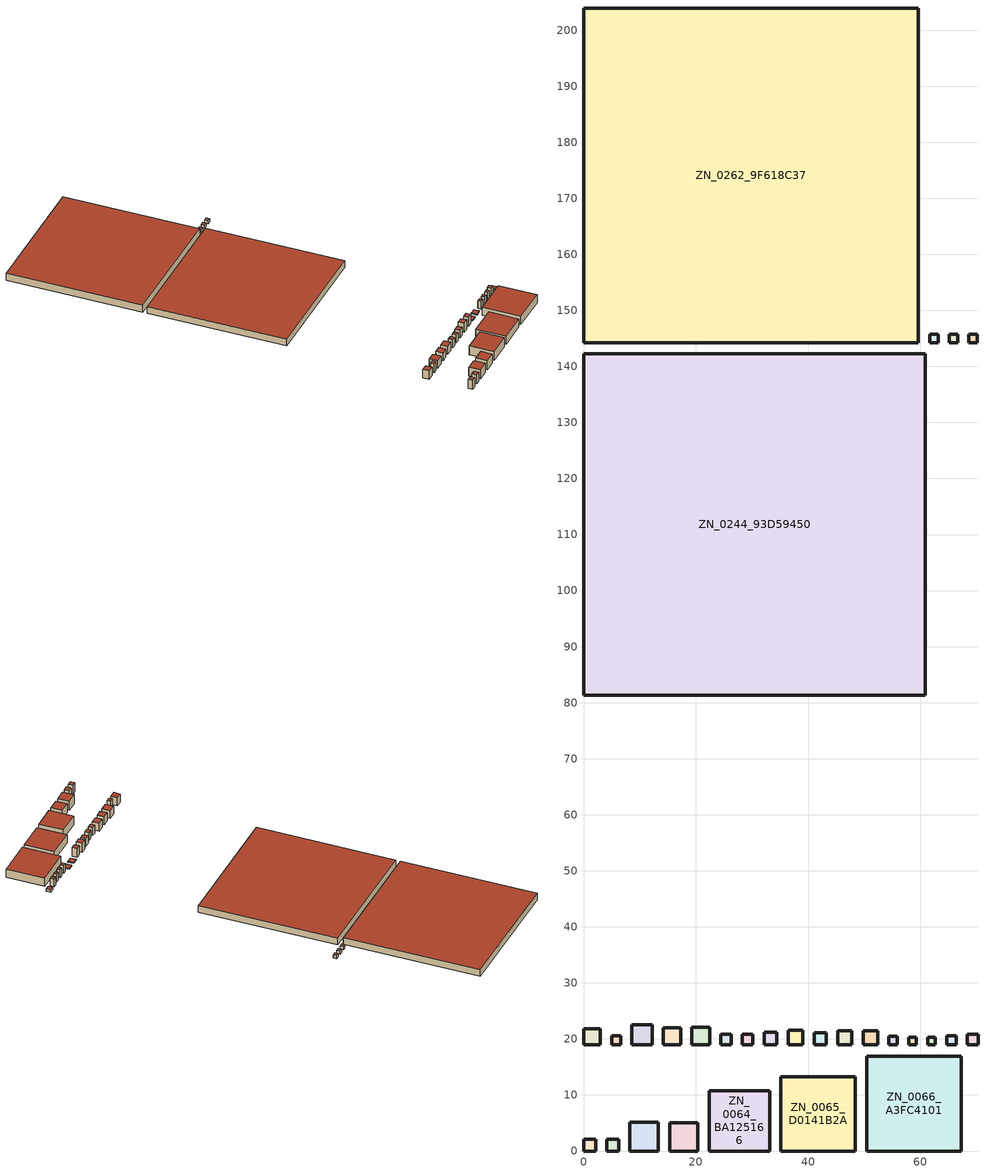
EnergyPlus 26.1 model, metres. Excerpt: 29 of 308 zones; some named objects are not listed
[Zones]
ZN_0031_FAD1FC41
 floor ground (Default_Floor_Construction): 0,2.09 2.09,2.09 2.09,0 0,0 z26.6
 wall outside (Default_Wall_Construction): 2.09,2.09 0,2.09 0,0 2.09,0 2.09,2.09 z26.6:30.92
 roof outside (Default_Roof_Construction): 0,0 2.09,0 2.09,2.09 0,2.09 z30.92
ZN_0032_6F561391
 floor ground (Default_Floor_Construction): 4.09,2.09 6.19,2.09 6.19,0 4.09,0 z26.6
 wall outside (Default_Wall_Construction): 6.19,2.09 4.09,2.09 4.09,0 6.19,0 6.19,2.09 z26.6:30.92
 roof outside (Default_Roof_Construction): 4.09,0 6.19,0 6.19,2.09 4.09,2.09 z30.92
ZN_0062_4AA5C31E
 floor ground (Default_Floor_Construction): 8.19,5.1 13.28,5.1 13.28,0 8.19,0 z26.6
 wall outside (Default_Wall_Construction): 13.28,5.1 8.19,5.1 8.19,0 13.28,0 13.28,5.1 z26.6:30.92
 roof outside (Default_Roof_Construction): 8.19,0 13.28,0 13.28,5.1 8.19,5.1 z30.92
ZN_0063_CA0FA094
 floor ground (Default_Floor_Construction): 15.28,5.06 20.34,5.06 20.34,0 15.28,0 z26.6
 wall outside (Default_Wall_Construction): 20.34,5.06 15.28,5.06 15.28,0 20.34,0 20.34,5.06 z26.6:30.92
 roof outside (Default_Roof_Construction): 15.28,0 20.34,0 20.34,5.06 15.28,5.06 z30.92
ZN_0064_BA125166
 floor ground (Default_Floor_Construction): 22.34,10.8 33.14,10.8 33.14,0 22.34,0 z26.6
 wall outside (Default_Wall_Construction): 33.14,10.8 22.34,10.8 22.34,0 33.14,0 33.14,10.8 z26.6:30.92
 roof outside (Default_Roof_Construction): 22.34,0 33.14,0 33.14,10.8 22.34,10.8 z30.92
ZN_0065_D0141B2A
 floor ground (Default_Floor_Construction): 35.14,13.29 48.43,13.29 48.43,0 35.14,0 z26.6
 wall outside (Default_Wall_Construction): 48.43,13.29 35.14,13.29 35.14,0 48.43,0 48.43,13.29 z26.6:30.47
 roof outside (Default_Roof_Construction): 35.14,0 48.43,0 48.43,13.29 35.14,13.29 z30.47
ZN_0066_A3FC4101
 floor ground (Default_Floor_Construction): 50.43,16.92 67.35,16.92 67.35,0 50.43,0 z26.6
 wall outside (Default_Wall_Construction): 67.35,16.92 50.43,16.92 50.43,0 67.35,0 67.35,16.92 z26.6:30.47
 roof outside (Default_Roof_Construction): 50.43,0 67.35,0 67.35,16.92 50.43,16.92 z30.47
ZN_0170_C9DB072C
 floor ground (Default_Floor_Construction): 0,21.85 2.94,21.85 2.94,18.92 0,18.92 z26.6
 wall outside (Default_Wall_Construction): 2.94,21.85 0,21.85 0,18.92 2.94,18.92 2.94,21.85 z26.6:30.6
 roof outside (Default_Roof_Construction): 0,18.92 2.94,18.92 2.94,21.85 0,21.85 z30.6
ZN_0171_E8494D29
 floor ground (Default_Floor_Construction): 4.94,20.52 6.54,20.52 6.54,18.92 4.94,18.92 z26.6
 wall outside (Default_Wall_Construction): 6.54,20.52 4.94,20.52 4.94,18.92 6.54,18.92 6.54,20.52 z26.6:30.92
 roof outside (Default_Roof_Construction): 4.94,18.92 6.54,18.92 6.54,20.52 4.94,20.52 z30.92
ZN_0172_9C59F56C
 floor ground (Default_Floor_Construction): 8.54,22.56 12.18,22.56 12.18,18.92 8.54,18.92 z26.6
 wall outside (Default_Wall_Construction): 12.18,22.56 8.54,22.56 8.54,18.92 12.18,18.92 12.18,22.56 z26.6:30.2
 roof outside (Default_Roof_Construction): 8.54,18.92 12.18,18.92 12.18,22.56 8.54,22.56 z30.2
ZN_0183_BF0B66C8
 floor ground (Default_Floor_Construction): 14.18,22.02 17.29,22.02 17.29,18.92 14.18,18.92 z26.6
 wall outside (Default_Wall_Construction): 17.29,22.02 14.18,22.02 14.18,18.92 17.29,18.92 17.29,22.02 z26.6:30.4
 roof outside (Default_Roof_Construction): 14.18,18.92 17.29,18.92 17.29,22.02 14.18,22.02 z30.4
ZN_0184_3642C250
 floor ground (Default_Floor_Construction): 19.29,22.05 22.41,22.05 22.41,18.92 19.29,18.92 z26.6
 wall outside (Default_Wall_Construction): 22.41,22.05 19.29,22.05 19.29,18.92 22.41,18.92 22.41,22.05 z26.6:30.4
 roof outside (Default_Roof_Construction): 19.29,18.92 22.41,18.92 22.41,22.05 19.29,22.05 z30.4
ZN_0185_0BD5E290
 floor ground (Default_Floor_Construction): 24.41,20.8 26.29,20.8 26.29,18.92 24.41,18.92 z26.6
 wall outside (Default_Wall_Construction): 26.29,20.8 24.41,20.8 24.41,18.92 26.29,18.92 26.29,20.8 z26.6:30.4
 roof outside (Default_Roof_Construction): 24.41,18.92 26.29,18.92 26.29,20.8 24.41,20.8 z30.4
ZN_0186_579ADA50
 floor ground (Default_Floor_Construction): 28.29,20.8 30.17,20.8 30.17,18.92 28.29,18.92 z26.6
 wall outside (Default_Wall_Construction): 30.17,20.8 28.29,20.8 28.29,18.92 30.17,18.92 30.17,20.8 z26.6:30.4
 roof outside (Default_Roof_Construction): 28.29,18.92 30.17,18.92 30.17,20.8 28.29,20.8 z30.4
ZN_0187_E6499E54
 floor ground (Default_Floor_Construction): 32.17,21.18 34.43,21.18 34.43,18.92 32.17,18.92 z26.6
 wall outside (Default_Wall_Construction): 34.43,21.18 32.17,21.18 32.17,18.92 34.43,18.92 34.43,21.18 z26.6:30.2
 roof outside (Default_Roof_Construction): 32.17,18.92 34.43,18.92 34.43,21.18 32.17,21.18 z30.2
ZN_0190_F13DB0DC
 floor ground (Default_Floor_Construction): 36.43,21.58 39.09,21.58 39.09,18.92 36.43,18.92 z26.6
 wall outside (Default_Wall_Construction): 39.09,21.58 36.43,21.58 36.43,18.92 39.09,18.92 39.09,21.58 z26.6:30.92
 roof outside (Default_Roof_Construction): 36.43,18.92 39.09,18.92 39.09,21.58 36.43,21.58 z30.92
ZN_0191_C6A405EC
 floor ground (Default_Floor_Construction): 41.09,21.1 43.27,21.1 43.27,18.92 41.09,18.92 z26.6
 wall outside (Default_Wall_Construction): 43.27,21.1 41.09,21.1 41.09,18.92 43.27,18.92 43.27,21.1 z26.6:30.92
 roof outside (Default_Roof_Construction): 41.09,18.92 43.27,18.92 43.27,21.1 41.09,21.1 z30.92
ZN_0200_B87919D7
 floor ground (Default_Floor_Construction): 45.27,21.48 47.84,21.48 47.84,18.92 45.27,18.92 z26.6
 wall outside (Default_Wall_Construction): 47.84,21.48 45.27,21.48 45.27,18.92 47.84,18.92 47.84,21.48 z26.6:26.98
 roof outside (Default_Roof_Construction): 45.27,18.92 47.84,18.92 47.84,21.48 45.27,21.48 z26.98
ZN_0201_B36F9DC3
 floor ground (Default_Floor_Construction): 49.84,21.48 52.4,21.48 52.4,18.92 49.84,18.92 z26.6
 wall outside (Default_Wall_Construction): 52.4,21.48 49.84,21.48 49.84,18.92 52.4,18.92 52.4,21.48 z26.6:26.98
 roof outside (Default_Roof_Construction): 49.84,18.92 52.4,18.92 52.4,21.48 49.84,21.48 z26.98
ZN_0215_445984BD
 floor ground (Default_Floor_Construction): 54.4,20.44 55.92,20.44 55.92,18.92 54.4,18.92 z26.6
 wall outside (Default_Wall_Construction): 55.92,20.44 54.4,20.44 54.4,18.92 55.92,18.92 55.92,20.44 z26.6:30.4
 roof outside (Default_Roof_Construction): 54.4,18.92 55.92,18.92 55.92,20.44 54.4,20.44 z30.4
ZN_0216_D22EAFF9
 floor ground (Default_Floor_Construction): 57.92,20.33 59.34,20.33 59.34,18.92 57.92,18.92 z26.6
 wall outside (Default_Wall_Construction): 59.34,20.33 57.92,20.33 57.92,18.92 59.34,18.92 59.34,20.33 z26.6:30.4
 roof outside (Default_Roof_Construction): 57.92,18.92 59.34,18.92 59.34,20.33 57.92,20.33 z30.4
ZN_0217_1D656F09
 floor ground (Default_Floor_Construction): 61.34,20.32 62.74,20.32 62.74,18.92 61.34,18.92 z26.6
 wall outside (Default_Wall_Construction): 62.74,20.32 61.34,20.32 61.34,18.92 62.74,18.92 62.74,20.32 z26.6:30.4
 roof outside (Default_Roof_Construction): 61.34,18.92 62.74,18.92 62.74,20.32 61.34,20.32 z30.4
ZN_0218_0708C50B
 floor ground (Default_Floor_Construction): 64.74,20.58 66.4,20.58 66.4,18.92 64.74,18.92 z26.6
 wall outside (Default_Wall_Construction): 66.4,20.58 64.74,20.58 64.74,18.92 66.4,18.92 66.4,20.58 z26.6:30.4
 roof outside (Default_Roof_Construction): 64.74,18.92 66.4,18.92 66.4,20.58 64.74,20.58 z30.4
ZN_0226_ADE89E53
 floor ground (Default_Floor_Construction): 68.4,20.86 70.34,20.86 70.34,18.92 68.4,18.92 z26.6
 wall outside (Default_Wall_Construction): 70.34,20.86 68.4,20.86 68.4,18.92 70.34,18.92 70.34,20.86 z26.6:27.65
 roof outside (Default_Roof_Construction): 68.4,18.92 70.34,18.92 70.34,20.86 68.4,20.86 z27.65
ZN_0244_93D59450
 floor ground (Default_Floor_Construction): 0,142.25 60.93,142.25 60.93,81.32 0,81.32 z26.6
 wall outside (Default_Wall_Construction): 60.93,142.25 0,142.25 0,81.32 60.93,81.32 60.93,142.25 z26.6:29.8
 roof outside (Default_Roof_Construction): 0,81.32 60.93,81.32 60.93,142.25 0,142.25 z29.8
ZN_0262_9F618C37
 floor ground (Default_Floor_Construction): 0,203.95 59.7,203.95 59.7,144.25 0,144.25 z26.6
 wall outside (Default_Wall_Construction): 59.7,203.95 0,203.95 0,144.25 59.7,144.25 59.7,203.95 z26.6:29.8
 roof outside (Default_Roof_Construction): 0,144.25 59.7,144.25 59.7,203.95 0,203.95 z29.8
ZN_0296_4A7BE659
 floor ground (Default_Floor_Construction): 61.7,145.75 63.2,145.75 63.2,144.25 61.7,144.25 z26.6
 wall outside (Default_Wall_Construction): 63.2,145.75 61.7,145.75 61.7,144.25 63.2,144.25 63.2,145.75 z26.6:28.17
 roof outside (Default_Roof_Construction): 61.7,144.25 63.2,144.25 63.2,145.75 61.7,145.75 z28.17
ZN_0297_D9E6F5EB
 floor ground (Default_Floor_Construction): 65.2,145.75 66.7,145.75 66.7,144.25 65.2,144.25 z26.6
 wall outside (Default_Wall_Construction): 66.7,145.75 65.2,145.75 65.2,144.25 66.7,144.25 66.7,145.75 z26.6:28.17
 roof outside (Default_Roof_Construction): 65.2,144.25 66.7,144.25 66.7,145.75 65.2,145.75 z28.17
ZN_0298_ACFB5BB6
 floor ground (Default_Floor_Construction): 68.7,145.75 70.2,145.75 70.2,144.25 68.7,144.25 z26.6
 wall outside (Default_Wall_Construction): 70.2,145.75 68.7,145.75 68.7,144.25 70.2,144.25 70.2,145.75 z26.6:28.17
 roof outside (Default_Roof_Construction): 68.7,144.25 70.2,144.25 70.2,145.75 68.7,145.75 z28.17
[Building]
GreenFlow_MVP_Building: 0, City, 0.04, 0.4, FullExterior
[SizingPeriod:DesignDay]
GreenFlow_Hanoi_Summer_Design_Day: 7, 21, SummerDesignDay, 35, 8, , , Wetbulb, 26, , , , , 101325, 3, 180, No, No, No, ASHRAEClearSky, , , , , 1
GreenFlow_Hanoi_Winter_Design_Day: 1, 21, WinterDesignDay, 12, 5, , , Wetbulb, 8, , , , , 101325, 3, 0, No, No, No, ASHRAEClearSky, , , , , 0.8
[Site:Location]
Hanoi.City: 21.03, 105.85, 7, 10
[Site:GroundTemperature:BuildingSurface]
18, 18, 20, 23, 26, 28, 29, 29, 27, 25, 22, 19
[Material]
Default_Material_Mass: MediumRough, 0.2, 1, 1000, 1000
[Material:NoMass]
Default_Insulation: MediumRough, 2
[Construction]
Default_Wall_Construction; Default_Roof_Construction: Default_Material_Mass, Default_Insulation
Default_Floor_Construction: Default_Material_Mass
[Zone]
ZN_0031_FAD1FC41: 0, 0, 0, 26.6, 1, 1, 4.32, 18.9336, 4.38278, , , Yes
ZN_0032_6F561391: 0, 4.09351, 0, 26.6, 1, 1, 4.32, 18.9336, 4.38278, , , Yes
ZN_0062_4AA5C31E: 0, 8.18702, 0, 26.6, 1, 1, 4.32, 112.198, 25.9718, , , Yes
ZN_0063_CA0FA094: 0, 15.2833, 0, 26.6, 1, 1, 4.32, 110.589, 25.5993, , , Yes
ZN_0064_BA125166: 0, 22.3428, 0, 26.6, 1, 1, 4.32, 503.428, 116.534, , , Yes
ZN_0065_D0141B2A: 0, 35.138, 0, 26.6, 1, 1, 3.871, 683.847, 176.659, , , Yes
ZN_0066_A3FC4101: 0, 50.4293, 0, 26.6, 1, 1, 3.8693, 1107.48, 286.223, , , Yes
ZN_0170_C9DB072C: 0, 0, 18.9181, 26.6, 1, 1, 4, 34.4728, 8.61819, , , Yes
ZN_0171_E8494D29: 0, 4.93568, 18.9181, 26.6, 1, 1, 4.32, 11.1235, 2.57489, , , Yes
ZN_0172_9C59F56C: 0, 8.54032, 18.9181, 26.6, 1, 1, 3.6, 47.7393, 13.2609, , , Yes
ZN_0183_BF0B66C8: 0, 14.1819, 18.9181, 26.6, 1, 1, 3.8, 36.6108, 9.63442, , , Yes
ZN_0184_3642C250: 0, 19.2858, 18.9181, 26.6, 1, 1, 3.8, 37.1686, 9.7812, , , Yes
ZN_0185_0BD5E290: 0, 24.4133, 18.9181, 26.6, 1, 1, 3.8, 13.4113, 3.52929, , , Yes
ZN_0186_579ADA50: 0, 28.2919, 18.9181, 26.6, 1, 1, 3.8, 13.4113, 3.52929, , , Yes
ZN_0187_E6499E54: 0, 32.1706, 18.9181, 26.6, 1, 1, 3.6, 18.355, 5.09862, , , Yes
ZN_0190_F13DB0DC: 0, 36.4286, 18.9181, 26.6, 1, 1, 4.32, 30.6921, 7.10465, , , Yes
ZN_0191_C6A405EC: 0, 41.0941, 18.9181, 26.6, 1, 1, 4.32, 20.5207, 4.75016, , , Yes
ZN_0200_B87919D7: 0, 45.2735, 18.9181, 26.6, 1, 1, 0.3804, 2.49733, 6.565, , , Yes
ZN_0201_B36F9DC3: 0, 49.8358, 18.9181, 26.6, 1, 1, 0.38, 2.49436, 6.5641, , , Yes
ZN_0215_445984BD: 0, 54.3978, 18.9181, 26.6, 1, 1, 3.8, 8.8128, 2.31916, , , Yes
ZN_0216_D22EAFF9: 0, 57.9207, 18.9181, 26.6, 1, 1, 3.8, 7.61753, 2.00461, , , Yes
ZN_0217_1D656F09: 0, 61.3365, 18.9181, 26.6, 1, 1, 3.8, 7.43371, 1.95624, , , Yes
ZN_0218_0708C50B: 0, 64.7352, 18.9181, 26.6, 1, 1, 3.8, 10.4902, 2.76058, , , Yes
ZN_0226_ADE89E53: 0, 68.3967, 18.9181, 26.6, 1, 1, 1.0536, 3.97228, 3.7702, , , Yes
ZN_0244_93D59450: 0, 0, 81.3233, 26.6, 1, 1, 3.2, 11878.8, 3712.13, , , Yes
ZN_0262_9F618C37: 0, 0, 144.251, 26.6, 1, 1, 3.2, 11405, 3564.05, , , Yes
ZN_0296_4A7BE659: 0, 61.6997, 144.251, 26.6, 1, 1, 1.5707, 3.53408, 2.25, , , Yes
ZN_0297_D9E6F5EB: 0, 65.1997, 144.251, 26.6, 1, 1, 1.5707, 3.53408, 2.25, , , Yes
ZN_0298_ACFB5BB6: 0, 68.6997, 144.251, 26.6, 1, 1, 1.5707, 3.53408, 2.25, , , Yes
[People]
ZN_0031_FAD1FC41_People: ZN_0031_FAD1FC41, GreenFlow_Occupancy_Schedule, People, 0.2191, , , 0.3, , Activity_Level_Default
ZN_0032_6F561391_People: ZN_0032_6F561391, GreenFlow_Occupancy_Schedule, People, 0.2191, , , 0.3, , Activity_Level_Default
ZN_0062_4AA5C31E_People: ZN_0062_4AA5C31E, GreenFlow_Occupancy_Schedule, People, 1.0389, , , 0.3, , Activity_Level_Default
ZN_0063_CA0FA094_People: ZN_0063_CA0FA094, GreenFlow_Occupancy_Schedule, People, 1.024, , , 0.3, , Activity_Level_Default
ZN_0064_BA125166_People: ZN_0064_BA125166, GreenFlow_Occupancy_Schedule, People, 11.6534, , , 0.3, , Activity_Level_Default
ZN_0065_D0141B2A_People: ZN_0065_D0141B2A, GreenFlow_Occupancy_Schedule, People, 17.6659, , , 0.3, , Activity_Level_Default
ZN_0066_A3FC4101_People: ZN_0066_A3FC4101, GreenFlow_Occupancy_Schedule, People, 28.6223, , , 0.3, , Activity_Level_Default
ZN_0170_C9DB072C_People: ZN_0170_C9DB072C, GreenFlow_Occupancy_Schedule, People, 1.7236, , , 0.3, , Activity_Level_Default
ZN_0171_E8494D29_People: ZN_0171_E8494D29, GreenFlow_Occupancy_Schedule, People, 0.1287, , , 0.3, , Activity_Level_Default
ZN_0172_9C59F56C_People: ZN_0172_9C59F56C, GreenFlow_Occupancy_Schedule, People, 5.3044, , , 0.3, , Activity_Level_Default
ZN_0183_BF0B66C8_People: ZN_0183_BF0B66C8, GreenFlow_Occupancy_Schedule, People, 0.3211, , , 0.3, , Activity_Level_Default
ZN_0184_3642C250_People: ZN_0184_3642C250, GreenFlow_Occupancy_Schedule, People, 0.326, , , 0.3, , Activity_Level_Default
ZN_0185_0BD5E290_People: ZN_0185_0BD5E290, GreenFlow_Occupancy_Schedule, People, 0.1765, , , 0.3, , Activity_Level_Default
ZN_0186_579ADA50_People: ZN_0186_579ADA50, GreenFlow_Occupancy_Schedule, People, 0.1765, , , 0.3, , Activity_Level_Default
ZN_0187_E6499E54_People: ZN_0187_E6499E54, GreenFlow_Occupancy_Schedule, People, 0.2549, , , 0.3, , Activity_Level_Default
ZN_0190_F13DB0DC_People: ZN_0190_F13DB0DC, GreenFlow_Occupancy_Schedule, People, 0.3552, , , 0.3, , Activity_Level_Default
ZN_0191_C6A405EC_People: ZN_0191_C6A405EC, GreenFlow_Occupancy_Schedule, People, 0.2375, , , 0.3, , Activity_Level_Default
ZN_0200_B87919D7_People: ZN_0200_B87919D7, GreenFlow_Occupancy_Schedule, People, 0.2188, , , 0.3, , Activity_Level_Default
ZN_0201_B36F9DC3_People: ZN_0201_B36F9DC3, GreenFlow_Occupancy_Schedule, People, 0.2188, , , 0.3, , Activity_Level_Default
ZN_0215_445984BD_People: ZN_0215_445984BD, GreenFlow_Occupancy_Schedule, People, 0.0773, , , 0.3, , Activity_Level_Default
ZN_0216_D22EAFF9_People: ZN_0216_D22EAFF9, GreenFlow_Occupancy_Schedule, People, 0.0668, , , 0.3, , Activity_Level_Default
ZN_0217_1D656F09_People: ZN_0217_1D656F09, GreenFlow_Occupancy_Schedule, People, 0.0652, , , 0.3, , Activity_Level_Default
ZN_0218_0708C50B_People: ZN_0218_0708C50B, GreenFlow_Occupancy_Schedule, People, 0.092, , , 0.3, , Activity_Level_Default
ZN_0226_ADE89E53_People: ZN_0226_ADE89E53, GreenFlow_Occupancy_Schedule, People, 0.1257, , , 0.3, , Activity_Level_Default
ZN_0244_93D59450_People: ZN_0244_93D59450, GreenFlow_Occupancy_Schedule, People, 123.738, , , 0.3, , Activity_Level_Default
ZN_0262_9F618C37_People: ZN_0262_9F618C37, GreenFlow_Occupancy_Schedule, People, 118.802, , , 0.3, , Activity_Level_Default
ZN_0296_4A7BE659_People: ZN_0296_4A7BE659, GreenFlow_Occupancy_Schedule, People, 0.15, , , 0.3, , Activity_Level_Default
ZN_0297_D9E6F5EB_People: ZN_0297_D9E6F5EB, GreenFlow_Occupancy_Schedule, People, 0.15, , , 0.3, , Activity_Level_Default
ZN_0298_ACFB5BB6_People: ZN_0298_ACFB5BB6, GreenFlow_Occupancy_Schedule, People, 0.15, , , 0.3, , Activity_Level_Default
[Lights]
ZN_0031_FAD1FC41_Lights: ZN_0031_FAD1FC41, GreenFlow_Lights_Schedule, Watts/Area, , 6, , 0, 0.4, 0.2
ZN_0032_6F561391_Lights: ZN_0032_6F561391, GreenFlow_Lights_Schedule, Watts/Area, , 6, , 0, 0.4, 0.2
ZN_0062_4AA5C31E_Lights: ZN_0062_4AA5C31E, GreenFlow_Lights_Schedule, Watts/Area, , 6, , 0, 0.4, 0.2
ZN_0063_CA0FA094_Lights: ZN_0063_CA0FA094, GreenFlow_Lights_Schedule, Watts/Area, , 6, , 0, 0.4, 0.2
ZN_0064_BA125166_Lights: ZN_0064_BA125166, GreenFlow_Lights_Schedule, Watts/Area, , 10, , 0, 0.4, 0.2
ZN_0065_D0141B2A_Lights: ZN_0065_D0141B2A, GreenFlow_Lights_Schedule, Watts/Area, , 10, , 0, 0.4, 0.2
ZN_0066_A3FC4101_Lights: ZN_0066_A3FC4101, GreenFlow_Lights_Schedule, Watts/Area, , 10, , 0, 0.4, 0.2
ZN_0170_C9DB072C_Lights: ZN_0170_C9DB072C, GreenFlow_Lights_Schedule, Watts/Area, , 10, , 0, 0.4, 0.2
ZN_0171_E8494D29_Lights: ZN_0171_E8494D29, GreenFlow_Lights_Schedule, Watts/Area, , 6, , 0, 0.4, 0.2
ZN_0172_9C59F56C_Lights: ZN_0172_9C59F56C, GreenFlow_Lights_Schedule, Watts/Area, , 12, , 0, 0.4, 0.2
ZN_0183_BF0B66C8_Lights: ZN_0183_BF0B66C8, GreenFlow_Lights_Schedule, Watts/Area, , 5, , 0, 0.4, 0.2
ZN_0184_3642C250_Lights: ZN_0184_3642C250, GreenFlow_Lights_Schedule, Watts/Area, , 5, , 0, 0.4, 0.2
ZN_0185_0BD5E290_Lights: ZN_0185_0BD5E290, GreenFlow_Lights_Schedule, Watts/Area, , 6, , 0, 0.4, 0.2
ZN_0186_579ADA50_Lights: ZN_0186_579ADA50, GreenFlow_Lights_Schedule, Watts/Area, , 6, , 0, 0.4, 0.2
ZN_0187_E6499E54_Lights: ZN_0187_E6499E54, GreenFlow_Lights_Schedule, Watts/Area, , 6, , 0, 0.4, 0.2
ZN_0190_F13DB0DC_Lights: ZN_0190_F13DB0DC, GreenFlow_Lights_Schedule, Watts/Area, , 6, , 0, 0.4, 0.2
ZN_0191_C6A405EC_Lights: ZN_0191_C6A405EC, GreenFlow_Lights_Schedule, Watts/Area, , 6, , 0, 0.4, 0.2
ZN_0200_B87919D7_Lights: ZN_0200_B87919D7, GreenFlow_Lights_Schedule, Watts/Area, , 5, , 0, 0.4, 0.2
ZN_0201_B36F9DC3_Lights: ZN_0201_B36F9DC3, GreenFlow_Lights_Schedule, Watts/Area, , 5, , 0, 0.4, 0.2
ZN_0215_445984BD_Lights: ZN_0215_445984BD, GreenFlow_Lights_Schedule, Watts/Area, , 5, , 0, 0.4, 0.2
ZN_0216_D22EAFF9_Lights: ZN_0216_D22EAFF9, GreenFlow_Lights_Schedule, Watts/Area, , 5, , 0, 0.4, 0.2
ZN_0217_1D656F09_Lights: ZN_0217_1D656F09, GreenFlow_Lights_Schedule, Watts/Area, , 5, , 0, 0.4, 0.2
ZN_0218_0708C50B_Lights: ZN_0218_0708C50B, GreenFlow_Lights_Schedule, Watts/Area, , 5, , 0, 0.4, 0.2
ZN_0226_ADE89E53_Lights: ZN_0226_ADE89E53, GreenFlow_Lights_Schedule, Watts/Area, , 5, , 0, 0.4, 0.2
ZN_0244_93D59450_Lights: ZN_0244_93D59450, GreenFlow_Lights_Schedule, Watts/Area, , 4, , 0, 0.4, 0.2
ZN_0262_9F618C37_Lights: ZN_0262_9F618C37, GreenFlow_Lights_Schedule, Watts/Area, , 4, , 0, 0.4, 0.2
ZN_0296_4A7BE659_Lights: ZN_0296_4A7BE659, GreenFlow_Lights_Schedule, Watts/Area, , 8, , 0, 0.4, 0.2
ZN_0297_D9E6F5EB_Lights: ZN_0297_D9E6F5EB, GreenFlow_Lights_Schedule, Watts/Area, , 8, , 0, 0.4, 0.2
ZN_0298_ACFB5BB6_Lights: ZN_0298_ACFB5BB6, GreenFlow_Lights_Schedule, Watts/Area, , 8, , 0, 0.4, 0.2
[ElectricEquipment]
ZN_0031_FAD1FC41_Equipment: ZN_0031_FAD1FC41, GreenFlow_Equipment_Schedule, Watts/Area, , 3, , 0, 0.5, 0
ZN_0032_6F561391_Equipment: ZN_0032_6F561391, GreenFlow_Equipment_Schedule, Watts/Area, , 3, , 0, 0.5, 0
ZN_0062_4AA5C31E_Equipment: ZN_0062_4AA5C31E, GreenFlow_Equipment_Schedule, Watts/Area, , 2, , 0, 0.5, 0
ZN_0063_CA0FA094_Equipment: ZN_0063_CA0FA094, GreenFlow_Equipment_Schedule, Watts/Area, , 2, , 0, 0.5, 0
ZN_0064_BA125166_Equipment: ZN_0064_BA125166, GreenFlow_Equipment_Schedule, Watts/Area, , 12, , 0, 0.5, 0
ZN_0065_D0141B2A_Equipment: ZN_0065_D0141B2A, GreenFlow_Equipment_Schedule, Watts/Area, , 12, , 0, 0.5, 0
ZN_0066_A3FC4101_Equipment: ZN_0066_A3FC4101, GreenFlow_Equipment_Schedule, Watts/Area, , 12, , 0, 0.5, 0
ZN_0170_C9DB072C_Equipment: ZN_0170_C9DB072C, GreenFlow_Equipment_Schedule, Watts/Area, , 15, , 0, 0.5, 0
ZN_0171_E8494D29_Equipment: ZN_0171_E8494D29, GreenFlow_Equipment_Schedule, Watts/Area, , 3, , 0, 0.5, 0
ZN_0172_9C59F56C_Equipment: ZN_0172_9C59F56C, GreenFlow_Equipment_Schedule, Watts/Area, , 10, , 0, 0.5, 0
ZN_0183_BF0B66C8_Equipment: ZN_0183_BF0B66C8, GreenFlow_Equipment_Schedule, Watts/Area, , 20, , 0, 0.5, 0
ZN_0184_3642C250_Equipment: ZN_0184_3642C250, GreenFlow_Equipment_Schedule, Watts/Area, , 20, , 0, 0.5, 0
ZN_0185_0BD5E290_Equipment: ZN_0185_0BD5E290, GreenFlow_Equipment_Schedule, Watts/Area, , 3, , 0, 0.5, 0
ZN_0186_579ADA50_Equipment: ZN_0186_579ADA50, GreenFlow_Equipment_Schedule, Watts/Area, , 3, , 0, 0.5, 0
ZN_0187_E6499E54_Equipment: ZN_0187_E6499E54, GreenFlow_Equipment_Schedule, Watts/Area, , 3, , 0, 0.5, 0
ZN_0190_F13DB0DC_Equipment: ZN_0190_F13DB0DC, GreenFlow_Equipment_Schedule, Watts/Area, , 3, , 0, 0.5, 0
ZN_0191_C6A405EC_Equipment: ZN_0191_C6A405EC, GreenFlow_Equipment_Schedule, Watts/Area, , 3, , 0, 0.5, 0
ZN_0200_B87919D7_Equipment: ZN_0200_B87919D7, GreenFlow_Equipment_Schedule, Watts/Area, , 20, , 0, 0.5, 0
ZN_0201_B36F9DC3_Equipment: ZN_0201_B36F9DC3, GreenFlow_Equipment_Schedule, Watts/Area, , 20, , 0, 0.5, 0
ZN_0215_445984BD_Equipment: ZN_0215_445984BD, GreenFlow_Equipment_Schedule, Watts/Area, , 20, , 0, 0.5, 0
ZN_0216_D22EAFF9_Equipment: ZN_0216_D22EAFF9, GreenFlow_Equipment_Schedule, Watts/Area, , 20, , 0, 0.5, 0
ZN_0217_1D656F09_Equipment: ZN_0217_1D656F09, GreenFlow_Equipment_Schedule, Watts/Area, , 20, , 0, 0.5, 0
ZN_0218_0708C50B_Equipment: ZN_0218_0708C50B, GreenFlow_Equipment_Schedule, Watts/Area, , 20, , 0, 0.5, 0
ZN_0226_ADE89E53_Equipment: ZN_0226_ADE89E53, GreenFlow_Equipment_Schedule, Watts/Area, , 20, , 0, 0.5, 0
ZN_0244_93D59450_Equipment: ZN_0244_93D59450, GreenFlow_Equipment_Schedule, Watts/Area, , 2, , 0, 0.5, 0
ZN_0262_9F618C37_Equipment: ZN_0262_9F618C37, GreenFlow_Equipment_Schedule, Watts/Area, , 2, , 0, 0.5, 0
ZN_0296_4A7BE659_Equipment: ZN_0296_4A7BE659, GreenFlow_Equipment_Schedule, Watts/Area, , 8, , 0, 0.5, 0
ZN_0297_D9E6F5EB_Equipment: ZN_0297_D9E6F5EB, GreenFlow_Equipment_Schedule, Watts/Area, , 8, , 0, 0.5, 0
ZN_0298_ACFB5BB6_Equipment: ZN_0298_ACFB5BB6, GreenFlow_Equipment_Schedule, Watts/Area, , 8, , 0, 0.5, 0
[DesignSpecification:OutdoorAir]
ZN_0031_FAD1FC41_OutdoorAir; ZN_0032_6F561391_OutdoorAir; ZN_0062_4AA5C31E_OutdoorAir; ZN_0063_CA0FA094_OutdoorAir; ZN_0064_BA125166_OutdoorAir; ZN_0065_D0141B2A_OutdoorAir; ZN_0066_A3FC4101_OutdoorAir; ZN_0170_C9DB072C_OutdoorAir; ZN_0171_E8494D29_OutdoorAir; ZN_0172_9C59F56C_OutdoorAir; ZN_0183_BF0B66C8_OutdoorAir; ZN_0184_3642C250_OutdoorAir; ZN_0185_0BD5E290_OutdoorAir; ZN_0186_579ADA50_OutdoorAir; ZN_0187_E6499E54_OutdoorAir; ZN_0190_F13DB0DC_OutdoorAir; ZN_0191_C6A405EC_OutdoorAir; ZN_0200_B87919D7_OutdoorAir; ZN_0201_B36F9DC3_OutdoorAir; ZN_0215_445984BD_OutdoorAir; ZN_0216_D22EAFF9_OutdoorAir; ZN_0217_1D656F09_OutdoorAir; ZN_0218_0708C50B_OutdoorAir; ZN_0226_ADE89E53_OutdoorAir; ZN_0296_4A7BE659_OutdoorAir; ZN_0297_D9E6F5EB_OutdoorAir; ZN_0298_ACFB5BB6_OutdoorAir: Sum, 0.00944, 0.0003
ZN_0244_93D59450_OutdoorAir; ZN_0262_9F618C37_OutdoorAir: Sum, 0.002, 0.0001
[ZoneInfiltration:DesignFlowRate]
ZN_0031_FAD1FC41_Infiltration: ZN_0031_FAD1FC41, Always_On, AirChanges/Hour, , , , 0.3
ZN_0032_6F561391_Infiltration: ZN_0032_6F561391, Always_On, AirChanges/Hour, , , , 0.3
ZN_0062_4AA5C31E_Infiltration: ZN_0062_4AA5C31E, Always_On, AirChanges/Hour, , , , 0.3
ZN_0063_CA0FA094_Infiltration: ZN_0063_CA0FA094, Always_On, AirChanges/Hour, , , , 0.3
ZN_0064_BA125166_Infiltration: ZN_0064_BA125166, Always_On, AirChanges/Hour, , , , 0.3
ZN_0065_D0141B2A_Infiltration: ZN_0065_D0141B2A, Always_On, AirChanges/Hour, , , , 0.3
ZN_0066_A3FC4101_Infiltration: ZN_0066_A3FC4101, Always_On, AirChanges/Hour, , , , 0.3
ZN_0170_C9DB072C_Infiltration: ZN_0170_C9DB072C, Always_On, AirChanges/Hour, , , , 0.3
ZN_0171_E8494D29_Infiltration: ZN_0171_E8494D29, Always_On, AirChanges/Hour, , , , 0.3
ZN_0172_9C59F56C_Infiltration: ZN_0172_9C59F56C, Always_On, AirChanges/Hour, , , , 0.3
ZN_0183_BF0B66C8_Infiltration: ZN_0183_BF0B66C8, Always_On, AirChanges/Hour, , , , 0.3
ZN_0184_3642C250_Infiltration: ZN_0184_3642C250, Always_On, AirChanges/Hour, , , , 0.3
ZN_0185_0BD5E290_Infiltration: ZN_0185_0BD5E290, Always_On, AirChanges/Hour, , , , 0.3
ZN_0186_579ADA50_Infiltration: ZN_0186_579ADA50, Always_On, AirChanges/Hour, , , , 0.3
ZN_0187_E6499E54_Infiltration: ZN_0187_E6499E54, Always_On, AirChanges/Hour, , , , 0.3
ZN_0190_F13DB0DC_Infiltration: ZN_0190_F13DB0DC, Always_On, AirChanges/Hour, , , , 0.3
ZN_0191_C6A405EC_Infiltration: ZN_0191_C6A405EC, Always_On, AirChanges/Hour, , , , 0.3
ZN_0200_B87919D7_Infiltration: ZN_0200_B87919D7, Always_On, AirChanges/Hour, , , , 0.3
ZN_0201_B36F9DC3_Infiltration: ZN_0201_B36F9DC3, Always_On, AirChanges/Hour, , , , 0.3
ZN_0215_445984BD_Infiltration: ZN_0215_445984BD, Always_On, AirChanges/Hour, , , , 0.3
ZN_0216_D22EAFF9_Infiltration: ZN_0216_D22EAFF9, Always_On, AirChanges/Hour, , , , 0.3
ZN_0217_1D656F09_Infiltration: ZN_0217_1D656F09, Always_On, AirChanges/Hour, , , , 0.3
ZN_0218_0708C50B_Infiltration: ZN_0218_0708C50B, Always_On, AirChanges/Hour, , , , 0.3
ZN_0226_ADE89E53_Infiltration: ZN_0226_ADE89E53, Always_On, AirChanges/Hour, , , , 0.3
ZN_0244_93D59450_Infiltration: ZN_0244_93D59450, Always_On, AirChanges/Hour, , , , 0.3
ZN_0262_9F618C37_Infiltration: ZN_0262_9F618C37, Always_On, AirChanges/Hour, , , , 0.3
ZN_0296_4A7BE659_Infiltration: ZN_0296_4A7BE659, Always_On, AirChanges/Hour, , , , 0.3
ZN_0297_D9E6F5EB_Infiltration: ZN_0297_D9E6F5EB, Always_On, AirChanges/Hour, , , , 0.3
ZN_0298_ACFB5BB6_Infiltration: ZN_0298_ACFB5BB6, Always_On, AirChanges/Hour, , , , 0.3
[Sizing:Zone]
ZN_0031_FAD1FC41: SupplyAirTemperature, 12.8, , SupplyAirTemperature, 50, , 0.008, 0.008, ZN_0031_FAD1FC41_OutdoorAir, , , DesignDay, , , , , DesignDay
ZN_0032_6F561391: SupplyAirTemperature, 12.8, , SupplyAirTemperature, 50, , 0.008, 0.008, ZN_0032_6F561391_OutdoorAir, , , DesignDay, , , , , DesignDay
ZN_0062_4AA5C31E: SupplyAirTemperature, 12.8, , SupplyAirTemperature, 50, , 0.008, 0.008, ZN_0062_4AA5C31E_OutdoorAir, , , DesignDay, , , , , DesignDay
ZN_0063_CA0FA094: SupplyAirTemperature, 12.8, , SupplyAirTemperature, 50, , 0.008, 0.008, ZN_0063_CA0FA094_OutdoorAir, , , DesignDay, , , , , DesignDay
ZN_0064_BA125166: SupplyAirTemperature, 12.8, , SupplyAirTemperature, 50, , 0.008, 0.008, ZN_0064_BA125166_OutdoorAir, , , DesignDay, , , , , DesignDay
ZN_0065_D0141B2A: SupplyAirTemperature, 12.8, , SupplyAirTemperature, 50, , 0.008, 0.008, ZN_0065_D0141B2A_OutdoorAir, , , DesignDay, , , , , DesignDay
ZN_0066_A3FC4101: SupplyAirTemperature, 12.8, , SupplyAirTemperature, 50, , 0.008, 0.008, ZN_0066_A3FC4101_OutdoorAir, , , DesignDay, , , , , DesignDay
ZN_0170_C9DB072C: SupplyAirTemperature, 12.8, , SupplyAirTemperature, 50, , 0.008, 0.008, ZN_0170_C9DB072C_OutdoorAir, , , DesignDay, , , , , DesignDay
ZN_0171_E8494D29: SupplyAirTemperature, 12.8, , SupplyAirTemperature, 50, , 0.008, 0.008, ZN_0171_E8494D29_OutdoorAir, , , DesignDay, , , , , DesignDay
ZN_0172_9C59F56C: SupplyAirTemperature, 12.8, , SupplyAirTemperature, 50, , 0.008, 0.008, ZN_0172_9C59F56C_OutdoorAir, , , DesignDay, , , , , DesignDay
ZN_0183_BF0B66C8: SupplyAirTemperature, 12.8, , SupplyAirTemperature, 50, , 0.008, 0.008, ZN_0183_BF0B66C8_OutdoorAir, , , DesignDay, , , , , DesignDay
ZN_0184_3642C250: SupplyAirTemperature, 12.8, , SupplyAirTemperature, 50, , 0.008, 0.008, ZN_0184_3642C250_OutdoorAir, , , DesignDay, , , , , DesignDay
ZN_0185_0BD5E290: SupplyAirTemperature, 12.8, , SupplyAirTemperature, 50, , 0.008, 0.008, ZN_0185_0BD5E290_OutdoorAir, , , DesignDay, , , , , DesignDay
ZN_0186_579ADA50: SupplyAirTemperature, 12.8, , SupplyAirTemperature, 50, , 0.008, 0.008, ZN_0186_579ADA50_OutdoorAir, , , DesignDay, , , , , DesignDay
ZN_0187_E6499E54: SupplyAirTemperature, 12.8, , SupplyAirTemperature, 50, , 0.008, 0.008, ZN_0187_E6499E54_OutdoorAir, , , DesignDay, , , , , DesignDay
ZN_0190_F13DB0DC: SupplyAirTemperature, 12.8, , SupplyAirTemperature, 50, , 0.008, 0.008, ZN_0190_F13DB0DC_OutdoorAir, , , DesignDay, , , , , DesignDay
ZN_0191_C6A405EC: SupplyAirTemperature, 12.8, , SupplyAirTemperature, 50, , 0.008, 0.008, ZN_0191_C6A405EC_OutdoorAir, , , DesignDay, , , , , DesignDay
ZN_0200_B87919D7: SupplyAirTemperature, 12.8, , SupplyAirTemperature, 50, , 0.008, 0.008, ZN_0200_B87919D7_OutdoorAir, , , DesignDay, , , , , DesignDay
ZN_0201_B36F9DC3: SupplyAirTemperature, 12.8, , SupplyAirTemperature, 50, , 0.008, 0.008, ZN_0201_B36F9DC3_OutdoorAir, , , DesignDay, , , , , DesignDay
ZN_0215_445984BD: SupplyAirTemperature, 12.8, , SupplyAirTemperature, 50, , 0.008, 0.008, ZN_0215_445984BD_OutdoorAir, , , DesignDay, , , , , DesignDay
ZN_0216_D22EAFF9: SupplyAirTemperature, 12.8, , SupplyAirTemperature, 50, , 0.008, 0.008, ZN_0216_D22EAFF9_OutdoorAir, , , DesignDay, , , , , DesignDay
ZN_0217_1D656F09: SupplyAirTemperature, 12.8, , SupplyAirTemperature, 50, , 0.008, 0.008, ZN_0217_1D656F09_OutdoorAir, , , DesignDay, , , , , DesignDay
ZN_0218_0708C50B: SupplyAirTemperature, 12.8, , SupplyAirTemperature, 50, , 0.008, 0.008, ZN_0218_0708C50B_OutdoorAir, , , DesignDay, , , , , DesignDay
ZN_0226_ADE89E53: SupplyAirTemperature, 12.8, , SupplyAirTemperature, 50, , 0.008, 0.008, ZN_0226_ADE89E53_OutdoorAir, , , DesignDay, , , , , DesignDay
ZN_0244_93D59450: SupplyAirTemperature, 12.8, , SupplyAirTemperature, 50, , 0.008, 0.008, ZN_0244_93D59450_OutdoorAir, , , DesignDay, , , , , DesignDay
ZN_0262_9F618C37: SupplyAirTemperature, 12.8, , SupplyAirTemperature, 50, , 0.008, 0.008, ZN_0262_9F618C37_OutdoorAir, , , DesignDay, , , , , DesignDay
ZN_0296_4A7BE659: SupplyAirTemperature, 12.8, , SupplyAirTemperature, 50, , 0.008, 0.008, ZN_0296_4A7BE659_OutdoorAir, , , DesignDay, , , , , DesignDay
ZN_0297_D9E6F5EB: SupplyAirTemperature, 12.8, , SupplyAirTemperature, 50, , 0.008, 0.008, ZN_0297_D9E6F5EB_OutdoorAir, , , DesignDay, , , , , DesignDay
ZN_0298_ACFB5BB6: SupplyAirTemperature, 12.8, , SupplyAirTemperature, 50, , 0.008, 0.008, ZN_0298_ACFB5BB6_OutdoorAir, , , DesignDay, , , , , DesignDay
[ThermostatSetpoint:DualSetpoint]
ZN_0031_FAD1FC41_DualSetpoint; ZN_0032_6F561391_DualSetpoint; ZN_0062_4AA5C31E_DualSetpoint; ZN_0063_CA0FA094_DualSetpoint; ZN_0064_BA125166_DualSetpoint; ZN_0065_D0141B2A_DualSetpoint; ZN_0066_A3FC4101_DualSetpoint; ZN_0170_C9DB072C_DualSetpoint; ZN_0171_E8494D29_DualSetpoint; ZN_0172_9C59F56C_DualSetpoint; ZN_0183_BF0B66C8_DualSetpoint; ZN_0184_3642C250_DualSetpoint; ZN_0185_0BD5E290_DualSetpoint; ZN_0186_579ADA50_DualSetpoint; ZN_0187_E6499E54_DualSetpoint; ZN_0190_F13DB0DC_DualSetpoint; ZN_0191_C6A405EC_DualSetpoint; ZN_0200_B87919D7_DualSetpoint; ZN_0201_B36F9DC3_DualSetpoint; ZN_0215_445984BD_DualSetpoint; ZN_0216_D22EAFF9_DualSetpoint; ZN_0217_1D656F09_DualSetpoint; ZN_0218_0708C50B_DualSetpoint; ZN_0226_ADE89E53_DualSetpoint; ZN_0244_93D59450_DualSetpoint; ZN_0262_9F618C37_DualSetpoint; ZN_0296_4A7BE659_DualSetpoint; ZN_0297_D9E6F5EB_DualSetpoint; ZN_0298_ACFB5BB6_DualSetpoint: GreenFlow_Heating_Setpoint_Schedule, GreenFlow_Cooling_Setpoint_Schedule_Baseline25
[ZoneControl:Thermostat]
ZN_0031_FAD1FC41_Thermostat: ZN_0031_FAD1FC41, DualSetpoint_Control_Type, ThermostatSetpoint:DualSetpoint, ZN_0031_FAD1FC41_DualSetpoint
ZN_0032_6F561391_Thermostat: ZN_0032_6F561391, DualSetpoint_Control_Type, ThermostatSetpoint:DualSetpoint, ZN_0032_6F561391_DualSetpoint
ZN_0062_4AA5C31E_Thermostat: ZN_0062_4AA5C31E, DualSetpoint_Control_Type, ThermostatSetpoint:DualSetpoint, ZN_0062_4AA5C31E_DualSetpoint
ZN_0063_CA0FA094_Thermostat: ZN_0063_CA0FA094, DualSetpoint_Control_Type, ThermostatSetpoint:DualSetpoint, ZN_0063_CA0FA094_DualSetpoint
ZN_0064_BA125166_Thermostat: ZN_0064_BA125166, DualSetpoint_Control_Type, ThermostatSetpoint:DualSetpoint, ZN_0064_BA125166_DualSetpoint
ZN_0065_D0141B2A_Thermostat: ZN_0065_D0141B2A, DualSetpoint_Control_Type, ThermostatSetpoint:DualSetpoint, ZN_0065_D0141B2A_DualSetpoint
ZN_0066_A3FC4101_Thermostat: ZN_0066_A3FC4101, DualSetpoint_Control_Type, ThermostatSetpoint:DualSetpoint, ZN_0066_A3FC4101_DualSetpoint
ZN_0170_C9DB072C_Thermostat: ZN_0170_C9DB072C, DualSetpoint_Control_Type, ThermostatSetpoint:DualSetpoint, ZN_0170_C9DB072C_DualSetpoint
ZN_0171_E8494D29_Thermostat: ZN_0171_E8494D29, DualSetpoint_Control_Type, ThermostatSetpoint:DualSetpoint, ZN_0171_E8494D29_DualSetpoint
ZN_0172_9C59F56C_Thermostat: ZN_0172_9C59F56C, DualSetpoint_Control_Type, ThermostatSetpoint:DualSetpoint, ZN_0172_9C59F56C_DualSetpoint
ZN_0183_BF0B66C8_Thermostat: ZN_0183_BF0B66C8, DualSetpoint_Control_Type, ThermostatSetpoint:DualSetpoint, ZN_0183_BF0B66C8_DualSetpoint
ZN_0184_3642C250_Thermostat: ZN_0184_3642C250, DualSetpoint_Control_Type, ThermostatSetpoint:DualSetpoint, ZN_0184_3642C250_DualSetpoint
ZN_0185_0BD5E290_Thermostat: ZN_0185_0BD5E290, DualSetpoint_Control_Type, ThermostatSetpoint:DualSetpoint, ZN_0185_0BD5E290_DualSetpoint
ZN_0186_579ADA50_Thermostat: ZN_0186_579ADA50, DualSetpoint_Control_Type, ThermostatSetpoint:DualSetpoint, ZN_0186_579ADA50_DualSetpoint
ZN_0187_E6499E54_Thermostat: ZN_0187_E6499E54, DualSetpoint_Control_Type, ThermostatSetpoint:DualSetpoint, ZN_0187_E6499E54_DualSetpoint
ZN_0190_F13DB0DC_Thermostat: ZN_0190_F13DB0DC, DualSetpoint_Control_Type, ThermostatSetpoint:DualSetpoint, ZN_0190_F13DB0DC_DualSetpoint
ZN_0191_C6A405EC_Thermostat: ZN_0191_C6A405EC, DualSetpoint_Control_Type, ThermostatSetpoint:DualSetpoint, ZN_0191_C6A405EC_DualSetpoint
ZN_0200_B87919D7_Thermostat: ZN_0200_B87919D7, DualSetpoint_Control_Type, ThermostatSetpoint:DualSetpoint, ZN_0200_B87919D7_DualSetpoint
ZN_0201_B36F9DC3_Thermostat: ZN_0201_B36F9DC3, DualSetpoint_Control_Type, ThermostatSetpoint:DualSetpoint, ZN_0201_B36F9DC3_DualSetpoint
ZN_0215_445984BD_Thermostat: ZN_0215_445984BD, DualSetpoint_Control_Type, ThermostatSetpoint:DualSetpoint, ZN_0215_445984BD_DualSetpoint
ZN_0216_D22EAFF9_Thermostat: ZN_0216_D22EAFF9, DualSetpoint_Control_Type, ThermostatSetpoint:DualSetpoint, ZN_0216_D22EAFF9_DualSetpoint
ZN_0217_1D656F09_Thermostat: ZN_0217_1D656F09, DualSetpoint_Control_Type, ThermostatSetpoint:DualSetpoint, ZN_0217_1D656F09_DualSetpoint
ZN_0218_0708C50B_Thermostat: ZN_0218_0708C50B, DualSetpoint_Control_Type, ThermostatSetpoint:DualSetpoint, ZN_0218_0708C50B_DualSetpoint
ZN_0226_ADE89E53_Thermostat: ZN_0226_ADE89E53, DualSetpoint_Control_Type, ThermostatSetpoint:DualSetpoint, ZN_0226_ADE89E53_DualSetpoint
ZN_0244_93D59450_Thermostat: ZN_0244_93D59450, DualSetpoint_Control_Type, ThermostatSetpoint:DualSetpoint, ZN_0244_93D59450_DualSetpoint
ZN_0262_9F618C37_Thermostat: ZN_0262_9F618C37, DualSetpoint_Control_Type, ThermostatSetpoint:DualSetpoint, ZN_0262_9F618C37_DualSetpoint
ZN_0296_4A7BE659_Thermostat: ZN_0296_4A7BE659, DualSetpoint_Control_Type, ThermostatSetpoint:DualSetpoint, ZN_0296_4A7BE659_DualSetpoint
ZN_0297_D9E6F5EB_Thermostat: ZN_0297_D9E6F5EB, DualSetpoint_Control_Type, ThermostatSetpoint:DualSetpoint, ZN_0297_D9E6F5EB_DualSetpoint
ZN_0298_ACFB5BB6_Thermostat: ZN_0298_ACFB5BB6, DualSetpoint_Control_Type, ThermostatSetpoint:DualSetpoint, ZN_0298_ACFB5BB6_DualSetpoint
[Coil:Cooling:DX:SingleSpeed]
ZN_0128_343C80E1_PTAC_DX_COOL: GreenFlow_HVAC_Availability_Schedule, Autosize, Autosize, 3, Autosize, , 934.4, ZN_0128_343C80E1_MixedAirNode, ZN_0128_343C80E1_PTAC_COOL_OUT, GF_BPLUS_DXCoolCapFT, GF_BPLUS_DXCoolCapFFF, GF_BPLUS_DXEIRFT, GF_BPLUS_DXEIRFFF, GF_BPLUS_DXPLFFPLR
ZN_0129_FCDEA63D_PTAC_DX_COOL: GreenFlow_HVAC_Availability_Schedule, Autosize, Autosize, 3, Autosize, , 934.4, ZN_0129_FCDEA63D_MixedAirNode, ZN_0129_FCDEA63D_PTAC_COOL_OUT, GF_BPLUS_DXCoolCapFT, GF_BPLUS_DXCoolCapFFF, GF_BPLUS_DXEIRFT, GF_BPLUS_DXEIRFFF, GF_BPLUS_DXPLFFPLR
ZN_0130_450B3D0F_PTAC_DX_COOL: GreenFlow_HVAC_Availability_Schedule, Autosize, Autosize, 3, Autosize, , 934.4, ZN_0130_450B3D0F_MixedAirNode, ZN_0130_450B3D0F_PTAC_COOL_OUT, GF_BPLUS_DXCoolCapFT, GF_BPLUS_DXCoolCapFFF, GF_BPLUS_DXEIRFT, GF_BPLUS_DXEIRFFF, GF_BPLUS_DXPLFFPLR
ZN_0131_F4D99DD2_PTAC_DX_COOL: GreenFlow_HVAC_Availability_Schedule, Autosize, Autosize, 3, Autosize, , 934.4, ZN_0131_F4D99DD2_MixedAirNode, ZN_0131_F4D99DD2_PTAC_COOL_OUT, GF_BPLUS_DXCoolCapFT, GF_BPLUS_DXCoolCapFFF, GF_BPLUS_DXEIRFT, GF_BPLUS_DXEIRFFF, GF_BPLUS_DXPLFFPLR
ZN_0132_76635643_PTAC_DX_COOL: GreenFlow_HVAC_Availability_Schedule, Autosize, Autosize, 3, Autosize, , 934.4, ZN_0132_76635643_MixedAirNode, ZN_0132_76635643_PTAC_COOL_OUT, GF_BPLUS_DXCoolCapFT, GF_BPLUS_DXCoolCapFFF, GF_BPLUS_DXEIRFT, GF_BPLUS_DXEIRFFF, GF_BPLUS_DXPLFFPLR
ZN_0133_599566F8_PTAC_DX_COOL: GreenFlow_HVAC_Availability_Schedule, Autosize, Autosize, 3, Autosize, , 934.4, ZN_0133_599566F8_MixedAirNode, ZN_0133_599566F8_PTAC_COOL_OUT, GF_BPLUS_DXCoolCapFT, GF_BPLUS_DXCoolCapFFF, GF_BPLUS_DXEIRFT, GF_BPLUS_DXEIRFFF, GF_BPLUS_DXPLFFPLR
ZN_0134_6E2F8750_PTAC_DX_COOL: GreenFlow_HVAC_Availability_Schedule, Autosize, Autosize, 3, Autosize, , 934.4, ZN_0134_6E2F8750_MixedAirNode, ZN_0134_6E2F8750_PTAC_COOL_OUT, GF_BPLUS_DXCoolCapFT, GF_BPLUS_DXCoolCapFFF, GF_BPLUS_DXEIRFT, GF_BPLUS_DXEIRFFF, GF_BPLUS_DXPLFFPLR
ZN_0135_84FB2F40_PTAC_DX_COOL: GreenFlow_HVAC_Availability_Schedule, Autosize, Autosize, 3, Autosize, , 934.4, ZN_0135_84FB2F40_MixedAirNode, ZN_0135_84FB2F40_PTAC_COOL_OUT, GF_BPLUS_DXCoolCapFT, GF_BPLUS_DXCoolCapFFF, GF_BPLUS_DXEIRFT, GF_BPLUS_DXEIRFFF, GF_BPLUS_DXPLFFPLR
ZN_0136_4DD20BCC_PTAC_DX_COOL: GreenFlow_HVAC_Availability_Schedule, Autosize, Autosize, 3, Autosize, , 934.4, ZN_0136_4DD20BCC_MixedAirNode, ZN_0136_4DD20BCC_PTAC_COOL_OUT, GF_BPLUS_DXCoolCapFT, GF_BPLUS_DXCoolCapFFF, GF_BPLUS_DXEIRFT, GF_BPLUS_DXEIRFFF, GF_BPLUS_DXPLFFPLR
ZN_0137_CBA0C1C3_PTAC_DX_COOL: GreenFlow_HVAC_Availability_Schedule, Autosize, Autosize, 3, Autosize, , 934.4, ZN_0137_CBA0C1C3_MixedAirNode, ZN_0137_CBA0C1C3_PTAC_COOL_OUT, GF_BPLUS_DXCoolCapFT, GF_BPLUS_DXCoolCapFFF, GF_BPLUS_DXEIRFT, GF_BPLUS_DXEIRFFF, GF_BPLUS_DXPLFFPLR
ZN_0138_82603914_PTAC_DX_COOL: GreenFlow_HVAC_Availability_Schedule, Autosize, Autosize, 3, Autosize, , 934.4, ZN_0138_82603914_MixedAirNode, ZN_0138_82603914_PTAC_COOL_OUT, GF_BPLUS_DXCoolCapFT, GF_BPLUS_DXCoolCapFFF, GF_BPLUS_DXEIRFT, GF_BPLUS_DXEIRFFF, GF_BPLUS_DXPLFFPLR
ZN_0139_7C8B9402_PTAC_DX_COOL: GreenFlow_HVAC_Availability_Schedule, Autosize, Autosize, 3, Autosize, , 934.4, ZN_0139_7C8B9402_MixedAirNode, ZN_0139_7C8B9402_PTAC_COOL_OUT, GF_BPLUS_DXCoolCapFT, GF_BPLUS_DXCoolCapFFF, GF_BPLUS_DXEIRFT, GF_BPLUS_DXEIRFFF, GF_BPLUS_DXPLFFPLR
ZN_0140_134D859A_PTAC_DX_COOL: GreenFlow_HVAC_Availability_Schedule, Autosize, Autosize, 3, Autosize, , 934.4, ZN_0140_134D859A_MixedAirNode, ZN_0140_134D859A_PTAC_COOL_OUT, GF_BPLUS_DXCoolCapFT, GF_BPLUS_DXCoolCapFFF, GF_BPLUS_DXEIRFT, GF_BPLUS_DXEIRFFF, GF_BPLUS_DXPLFFPLR
ZN_0141_30A369C1_PTAC_DX_COOL: GreenFlow_HVAC_Availability_Schedule, Autosize, Autosize, 3, Autosize, , 934.4, ZN_0141_30A369C1_MixedAirNode, ZN_0141_30A369C1_PTAC_COOL_OUT, GF_BPLUS_DXCoolCapFT, GF_BPLUS_DXCoolCapFFF, GF_BPLUS_DXEIRFT, GF_BPLUS_DXEIRFFF, GF_BPLUS_DXPLFFPLR
ZN_0142_AF77278A_PTAC_DX_COOL: GreenFlow_HVAC_Availability_Schedule, Autosize, Autosize, 3, Autosize, , 934.4, ZN_0142_AF77278A_MixedAirNode, ZN_0142_AF77278A_PTAC_COOL_OUT, GF_BPLUS_DXCoolCapFT, GF_BPLUS_DXCoolCapFFF, GF_BPLUS_DXEIRFT, GF_BPLUS_DXEIRFFF, GF_BPLUS_DXPLFFPLR
[Zone equipment]
ZN_0031_FAD1FC41: ZN_0031_FAD1FC41_PTAC
ZN_0032_6F561391: ZN_0032_6F561391_PTAC
ZN_0062_4AA5C31E: ZN_0062_4AA5C31E_PTAC
ZN_0063_CA0FA094: ZN_0063_CA0FA094_PTAC
ZN_0064_BA125166: ZN_0064_BA125166_PTAC
ZN_0065_D0141B2A: ZN_0065_D0141B2A_PTAC
ZN_0066_A3FC4101: ZN_0066_A3FC4101_PTAC
ZN_0170_C9DB072C: ZN_0170_C9DB072C_PTAC
ZN_0171_E8494D29: ZN_0171_E8494D29_PTAC
ZN_0172_9C59F56C: ZN_0172_9C59F56C_PTAC
ZN_0183_BF0B66C8: ZN_0183_BF0B66C8_PTAC
ZN_0184_3642C250: ZN_0184_3642C250_PTAC
ZN_0185_0BD5E290: ZN_0185_0BD5E290_PTAC
ZN_0186_579ADA50: ZN_0186_579ADA50_PTAC
ZN_0187_E6499E54: ZN_0187_E6499E54_PTAC
ZN_0190_F13DB0DC: ZN_0190_F13DB0DC_PTAC
ZN_0191_C6A405EC: ZN_0191_C6A405EC_PTAC
ZN_0200_B87919D7: ZN_0200_B87919D7_PTAC
ZN_0201_B36F9DC3: ZN_0201_B36F9DC3_PTAC
ZN_0215_445984BD: ZN_0215_445984BD_PTAC
ZN_0216_D22EAFF9: ZN_0216_D22EAFF9_PTAC
ZN_0217_1D656F09: ZN_0217_1D656F09_PTAC
ZN_0218_0708C50B: ZN_0218_0708C50B_PTAC
ZN_0226_ADE89E53: ZN_0226_ADE89E53_PTAC
ZN_0244_93D59450: ZN_0244_93D59450_PTAC
ZN_0262_9F618C37: ZN_0262_9F618C37_PTAC
ZN_0296_4A7BE659: ZN_0296_4A7BE659_PTAC
ZN_0297_D9E6F5EB: ZN_0297_D9E6F5EB_PTAC
ZN_0298_ACFB5BB6: ZN_0298_ACFB5BB6_PTAC
[Schedule:Compact]
Always_On: Fraction, Through: 12/31, For: AllDays, Until: 24:00, 1
DualSetpoint_Control_Type: Control Type, Through: 12/31, For: AllDays, Until: 24:00, 4
Activity_Level_Default: Any Number, Through: 12/31, For: AllDays, Until: 24:00, 120
GreenFlow_Occupancy_Schedule: Fraction, Through: 12/31, For: Weekdays, Until: 06:00, 0.05, Until: 07:00, 0.1, Until: 08:00, 0.35, Until: 09:00, 0.75, Until: 12:00, 1, Until: 13:00, 0.6, Until: 17:00, 1, Until: 18:00, 0.65, Until: 20:00, 0.25, Until: 22:00, 0.1, Until: 24:00, 0.05, For: Saturday, Until: 07:00, 0.03, Until: 08:00, 0.1, Until: 12:00, 0.45, Until: 14:00, 0.25, Until: 18:00, 0.15, Until: 24:00, 0.03, For: AllOtherDays, Until: 24:00, 0.03
GreenFlow_Lights_Schedule: Fraction, Through: 12/31, For: Weekdays, Until: 06:00, 0.05, Until: 07:00, 0.1, Until: 08:00, 0.35, Until: 09:00, 0.75, Until: 12:00, 0.95, Until: 13:00, 0.7, Until: 17:00, 0.95, Until: 18:00, 0.7, Until: 20:00, 0.35, Until: 22:00, 0.15, Until: 24:00, 0.05, For: Saturday, Until: 07:00, 0.03, Until: 08:00, 0.1, Until: 12:00, 0.5, Until: 14:00, 0.3, Until: 18:00, 0.2, Until: 24:00, 0.03, For: AllOtherDays, Until: 24:00, 0.03
GreenFlow_Equipment_Schedule: Fraction, Through: 12/31, For: Weekdays, Until: 06:00, 0.1, Until: 07:00, 0.15, Until: 08:00, 0.35, Until: 09:00, 0.75, Until: 12:00, 0.9, Until: 13:00, 0.65, Until: 17:00, 0.9, Until: 18:00, 0.65, Until: 20:00, 0.35, Until: 22:00, 0.2, Until: 24:00, 0.1, For: Saturday, Until: 07:00, 0.08, Until: 08:00, 0.15, Until: 12:00, 0.45, Until: 14:00, 0.3, Until: 18:00, 0.2, Until: 24:00, 0.08, For: AllOtherDays, Until: 24:00, 0.08
GreenFlow_Cooling_Setpoint_Schedule_Baseline25: Temperature, Through: 12/31, For: Weekdays, Until: 06:30, 28, Until: 08:00, 25, Until: 18:00, 25, Until: 19:00, 25, Until: 24:00, 28, For: Saturday, Until: 07:30, 28, Until: 12:30, 25, Until: 24:00, 28, For: AllOtherDays, Until: 24:00, 28
GreenFlow_Heating_Setpoint_Schedule: Temperature, Through: 12/31, For: Weekdays, Until: 06:30, 16, Until: 08:00, 20, Until: 18:00, 20, Until: 19:00, 20, Until: 24:00, 16, For: Saturday, Until: 07:30, 16, Until: 12:30, 20, Until: 24:00, 16, For: AllOtherDays, Until: 24:00, 16
